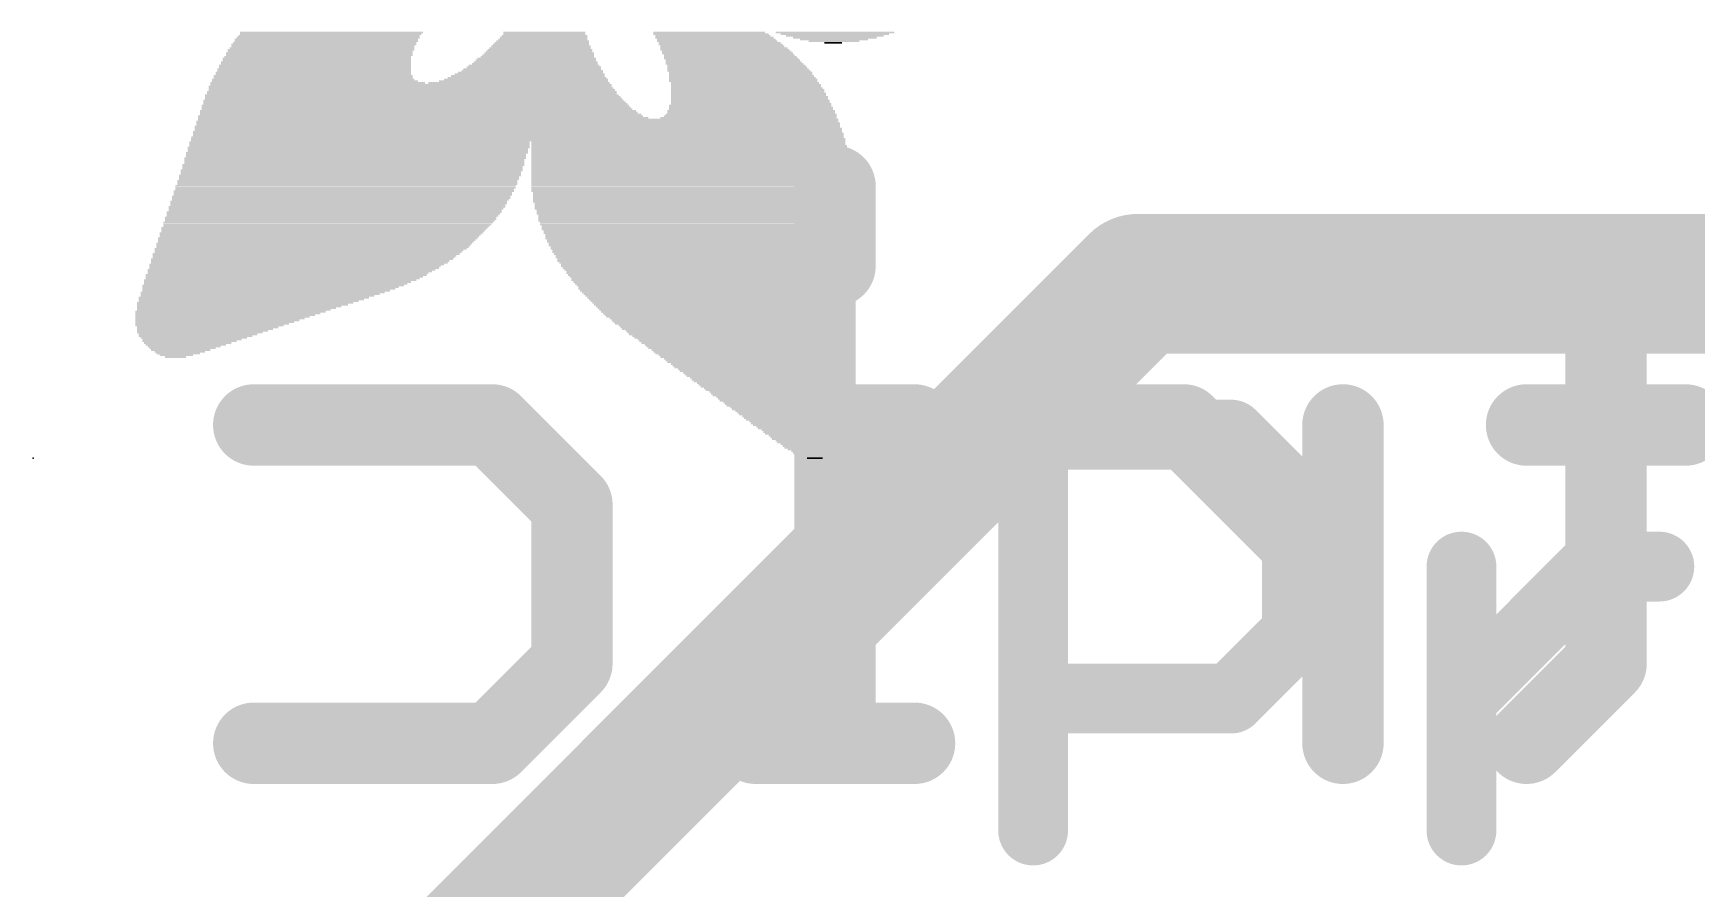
# Model space of a CAD drawing. Extents: x -3.6 to 34.1, y -8.2 to 24.4.
# Drawn here: x 4.699 to 8.332, y 14.173 to 16.041 of the extents above; entities that cross this region are included whole.
import ezdxf

# ---------------------------------------------------------------- set-up
doc = ezdxf.new("R2010")
doc.units = 0
for name, color, linetype in [('1', 12, 'CONTINUOUS'), ('21', 40, 'CONTINUOUS'), ('22', 6, 'CONTINUOUS'), ('23', 40, 'CONTINUOUS')]:
    doc.layers.add(name, color=color, linetype=linetype)

# ---------------------------------------------------------------- blocks, each defined once
blk = doc.blocks.new('RECT')
blk.add_solid([(-0.5, -0.5), (0.5, -0.5), (-0.5, 0.5), (0.5, 0.5)])

msp = doc.modelspace()

# ---------------------------------------------------------------- linework, layer by layer
at = {"layer": '1', "const_width": 0.3048}
for points in [[(5.588, 13.97), (7.112, 15.494)], [(7.112, 15.494), (15.748, 15.494)]]:
    msp.add_lwpolyline(points, dxfattribs=at)
at = {"layer": '1', "const_width": 0.1524}
for points in [[(7.112, 15.5702, 1), (7.112, 15.4178)], [(7.1659, 15.4401, 1), (7.0581, 15.5479)]]:
    msp.add_lwpolyline(points, format="xyb", dxfattribs=at)
at = {"layer": '21', "const_width": 0.1524}
for points in [[(6.8827, 14.3002), (6.8827, 15.1645)], [(6.8827, 15.1645), (7.3149, 15.1645)], [(7.3149, 15.1645), (7.4589, 15.0205)], [(7.4589, 15.0205), (7.4589, 14.7324)], [(7.8182, 14.3002), (7.8182, 14.8764)], [(7.8182, 14.5883), (8.1063, 14.8764)], [(8.1063, 14.8764), (8.2504, 14.8764)], [(7.4589, 14.7324), (7.3149, 14.5883)], [(7.3149, 14.5883), (6.8827, 14.5883)]]:
    msp.add_lwpolyline(points, dxfattribs=at)
at = {"layer": '21', "const_width": 0.0762}
for points in [[(6.9208, 15.1645, 1), (6.8446, 15.1645)], [(6.8827, 15.2026, 1), (6.8827, 15.1264)], [(7.3418, 15.1915, 1), (7.2879, 15.1376)], [(7.3149, 15.1264, 1), (7.3149, 15.2026)], [(7.497, 15.0205, 1), (7.4208, 15.0205)], [(7.432, 14.9935, 1), (7.4859, 15.0474)], [(7.8563, 14.8764, 1), (7.7801, 14.8764)], [(8.1063, 14.9145, 1), (8.1063, 14.8383)], [(8.1333, 14.8495, 1), (8.0794, 14.9034)], [(8.2504, 14.8383, 1), (8.2504, 14.9145)], [(7.4859, 14.7054, 1), (7.432, 14.7593)], [(7.4208, 14.7324, 1), (7.497, 14.7324)], [(6.8827, 14.6264, 1), (6.8827, 14.5502)], [(7.2879, 14.6153, 1), (7.3418, 14.5614)], [(7.3149, 14.5502, 1), (7.3149, 14.6264)], [(7.7913, 14.6153, 1), (7.8451, 14.5614)], [(6.8446, 14.3002, 1), (6.9208, 14.3002)], [(7.7801, 14.3002, 1), (7.8563, 14.3002)]]:
    msp.add_lwpolyline(points, format="xyb", dxfattribs=at)
at = {"layer": '22', "const_width": 0.0889}
for points in [[(6.4945, 15.7067, 1), (6.4056, 15.7067)], [(6.4056, 15.533, 1), (6.4945, 15.533)], [(8.1785, 15.3593, 1), (8.0896, 15.3593)], [(5.1805, 15.23, 1), (5.1805, 15.1411)], [(5.7331, 15.217, 1), (5.6702, 15.1541)], [(5.7017, 15.1411, 1), (5.7017, 15.23)], [(6.4945, 15.1856, 1), (6.4056, 15.1856)], [(6.4501, 15.23, 1), (6.4501, 15.1411)], [(6.6238, 15.1411, 1), (6.6238, 15.23)], [(7.0382, 15.23, 1), (7.0382, 15.1411)], [(7.2433, 15.217, 1), (7.1805, 15.1541)], [(7.2119, 15.1411, 1), (7.2119, 15.23)], [(7.6038, 15.1856, 1), (7.5149, 15.1856)], [(7.9603, 15.23, 1), (7.9603, 15.1411)], [(8.3077, 15.1411, 1), (8.3077, 15.23)], [(5.9198, 15.0118, 1), (5.8309, 15.0118)], [(5.8439, 14.9804, 1), (5.9068, 15.0433)], [(7.5279, 14.8067, 1), (7.5907, 14.8696)], [(5.9068, 14.633, 1), (5.8439, 14.6958)], [(8.1654, 14.633, 1), (8.1026, 14.6958)], [(5.8309, 14.6644, 1), (5.9198, 14.6644)], [(8.0896, 14.6644, 1), (8.1785, 14.6644)], [(5.1805, 14.5351, 1), (5.1805, 14.4463)], [(5.7017, 14.4463, 1), (5.7017, 14.5351)], [(6.2764, 14.5351, 1), (6.2764, 14.4463)], [(6.6238, 14.4463, 1), (6.6238, 14.5351)], [(5.6702, 14.5221, 1), (5.7331, 14.4593)], [(6.4056, 14.4907, 1), (6.4945, 14.4907)], [(7.5149, 14.4907, 1), (7.6038, 14.4907)], [(7.9289, 14.5221, 1), (7.9917, 14.4593)]]:
    msp.add_lwpolyline(points, format="xyb", dxfattribs=at)
at = {"layer": '22', "const_width": 0.1778}
for points in [[(6.4501, 15.7067), (6.4501, 15.533)], [(8.134, 15.3593), (8.134, 14.6644)], [(5.1805, 15.1856), (5.7017, 15.1856)], [(5.7017, 15.1856), (5.8754, 15.0118)], [(6.6238, 15.1856), (6.4501, 15.1856)], [(6.4501, 15.1856), (6.4501, 14.4907)], [(7.2119, 15.1856), (7.0382, 15.1856)], [(7.5593, 14.8381), (7.2119, 15.1856)], [(7.5593, 14.4907), (7.5593, 15.1856)], [(8.3077, 15.1856), (7.9603, 15.1856)], [(5.8754, 15.0118), (5.8754, 14.6644)], [(5.8754, 14.6644), (5.7017, 14.4907)], [(8.134, 14.6644), (7.9603, 14.4907)], [(5.7017, 14.4907), (5.1805, 14.4907)], [(6.6238, 14.4907), (6.2764, 14.4907)]]:
    msp.add_lwpolyline(points, dxfattribs=at)
at = {"layer": '23'}
msp.add_point((4.699, 15.113), dxfattribs=at)

# ---------------------------------------------------------------- block references
at = {"layer": '21'}
for p, xscale, yscale in [((5.3353, 16.0198), 0.4001, 0.0038), ((5.3391, 16.0274), 0.4, 0.0038), ((5.3391, 16.0236), 0.4, 0.0038), ((5.3429, 16.0312), 0.4, 0.0038), ((5.3448, 16.035), 0.3962, 0.0038), ((5.3505, 16.0426), 0.4, 0.0038), ((5.3486, 16.0388), 0.3962, 0.0038), ((5.8096, 16.0198), 0.2058, 0.0038), ((5.8116, 16.0236), 0.2019, 0.0038), ((5.8116, 16.0274), 0.1943, 0.0038), ((5.8135, 16.0312), 0.1905, 0.0038), ((5.8154, 16.035), 0.1867, 0.0038), ((5.8154, 16.0426), 0.1791, 0.0038), ((5.8154, 16.0388), 0.1791, 0.0038), ((6.1754, 16.0426), 0.2438, 0.0038), ((6.1792, 16.0388), 0.2514, 0.0038), ((6.183, 16.035), 0.2514, 0.0038), ((6.1868, 16.0312), 0.259, 0.0038), ((6.1907, 16.0274), 0.2591, 0.0038), ((6.1926, 16.0236), 0.2629, 0.0038), ((6.1983, 16.0198), 0.2667, 0.0038), ((6.4497, 16.0426), 0.259, 0.0038), ((6.4497, 16.0388), 0.2362, 0.0038), ((6.4497, 16.035), 0.2134, 0.0038), ((6.4497, 16.0312), 0.1828, 0.0038), ((6.4478, 16.0274), 0.1486, 0.0038), ((6.4478, 16.0236), 0.1105, 0.0038), ((6.4459, 16.0198), 0.0381, 0.0038), ((5.3182, 15.9855), 0.4115, 0.0038), ((5.3201, 15.9893), 0.4077, 0.0038), ((5.3239, 15.9969), 0.4077, 0.0038), ((5.3239, 15.9931), 0.4077, 0.0038), ((5.3277, 16.0045), 0.4077, 0.0038), ((5.3258, 16.0007), 0.4039, 0.0038), ((5.3296, 16.0084), 0.4039, 0.0039), ((5.3334, 16.016), 0.4039, 0.0038), ((5.3315, 16.0122), 0.4001, 0.0038), ((5.7982, 15.9855), 0.2591, 0.0038), ((5.8001, 15.9893), 0.2476, 0.0038), ((5.802, 15.9931), 0.2438, 0.0038), ((5.8039, 15.9969), 0.24, 0.0038), ((5.8039, 16.0007), 0.2324, 0.0038), ((5.8058, 16.0045), 0.2286, 0.0038), ((5.8058, 16.0084), 0.221, 0.0039), ((5.8077, 16.0122), 0.2172, 0.0038), ((5.8077, 16.016), 0.2096, 0.0038), ((6.2002, 16.016), 0.2705, 0.0038), ((6.2039, 16.0122), 0.2705, 0.0038), ((6.2077, 16.0084), 0.2781, 0.0039), ((6.2096, 16.0045), 0.2819, 0.0038), ((6.2134, 16.0007), 0.2819, 0.0038), ((6.2154, 15.9969), 0.2858, 0.0038), ((6.2192, 15.9931), 0.2858, 0.0038), ((6.2211, 15.9893), 0.2896, 0.0038), ((6.223, 15.9855), 0.2934, 0.0038), ((5.3105, 15.9474), 0.4344, 0.0038), ((5.3105, 15.955), 0.4268, 0.0038), ((5.3105, 15.9512), 0.4268, 0.0038), ((5.3125, 15.9626), 0.4229, 0.0038), ((5.3125, 15.9588), 0.4229, 0.0038), ((5.3144, 15.9703), 0.4191, 0.0039), ((5.3144, 15.9664), 0.4191, 0.0038), ((5.3163, 15.9779), 0.4153, 0.0038), ((5.3163, 15.9741), 0.4153, 0.0038), ((5.3182, 15.9817), 0.4115, 0.0038), ((5.7792, 15.9474), 0.3353, 0.0038), ((5.783, 15.9512), 0.3277, 0.0038), ((5.7849, 15.955), 0.3163, 0.0038), ((5.7887, 15.9588), 0.3086, 0.0038), ((5.7887, 15.9626), 0.301, 0.0038), ((5.7925, 15.9664), 0.2934, 0.0038), ((5.7925, 15.9703), 0.2857, 0.0039), ((5.7944, 15.9741), 0.2743, 0.0038), ((5.7963, 15.9779), 0.2705, 0.0038), ((5.7963, 15.9817), 0.2629, 0.0038), ((6.2268, 15.9817), 0.2934, 0.0038), ((6.2287, 15.9779), 0.2972, 0.0038), ((6.2306, 15.9741), 0.301, 0.0038), ((6.2401, 15.9588), 0.3125, 0.0038), ((6.2344, 15.9703), 0.301, 0.0039), ((6.2363, 15.9664), 0.3048, 0.0038), ((6.2382, 15.9626), 0.3086, 0.0038), ((6.2439, 15.955), 0.3125, 0.0038), ((6.2439, 15.9512), 0.3125, 0.0038), ((6.2458, 15.9474), 0.3163, 0.0038), ((5.5258, 15.9131), 0.8953, 0.0038), ((5.522, 15.9245), 0.8801, 0.0038), ((5.5239, 15.9207), 0.8839, 0.0038), ((5.5258, 15.9169), 0.8877, 0.0038), ((5.32, 15.9322), 0.4686, 0.0039), ((5.5239, 15.9283), 0.8763, 0.0038), ((5.3105, 15.9398), 0.442, 0.0038), ((5.3143, 15.936), 0.4496, 0.0038), ((5.3105, 15.9436), 0.4344, 0.0038), ((5.7601, 15.9322), 0.3962, 0.0039), ((5.7696, 15.936), 0.3696, 0.0038), ((5.7754, 15.9398), 0.3581, 0.0038), ((5.7773, 15.9436), 0.3467, 0.0038), ((6.2477, 15.9436), 0.3201, 0.0038), ((6.2496, 15.9398), 0.3239, 0.0038), ((6.2496, 15.936), 0.3239, 0.0038), ((6.2535, 15.9322), 0.3238, 0.0039), ((6.2554, 15.9283), 0.3276, 0.0038), ((6.2554, 15.9245), 0.3276, 0.0038), ((6.2573, 15.9207), 0.3314, 0.0038), ((6.2592, 15.9169), 0.3352, 0.0038), ((6.2592, 15.9131), 0.3352, 0.0038), ((5.5334, 15.8826), 0.9334, 0.0038), ((5.5353, 15.8788), 0.9372, 0.0038), ((5.5372, 15.875), 0.941, 0.0038), ((5.5296, 15.8941), 0.9182, 0.0039), ((5.5315, 15.8902), 0.922, 0.0038), ((5.5334, 15.8864), 0.9258, 0.0038), ((5.5258, 15.9055), 0.903, 0.0038), ((5.5277, 15.9017), 0.9068, 0.0038), ((5.5296, 15.8979), 0.9106, 0.0038), ((5.5258, 15.9093), 0.8953, 0.0038), ((6.2649, 15.8826), 0.3544, 0.0038), ((6.2668, 15.8788), 0.3582, 0.0038), ((6.2668, 15.875), 0.3582, 0.0038), ((6.2611, 15.9093), 0.339, 0.0038), ((6.2611, 15.9055), 0.339, 0.0038), ((6.2631, 15.9017), 0.3429, 0.0038), ((6.2631, 15.8979), 0.3429, 0.0038), ((6.265, 15.8941), 0.3467, 0.0039), ((6.265, 15.8902), 0.3467, 0.0038), ((6.2669, 15.8864), 0.3505, 0.0038), ((5.7563, 15.8483), 1.4021, 0.0038), ((5.7582, 15.8445), 1.4059, 0.0038), ((5.7582, 15.8407), 1.4059, 0.0038), ((5.5448, 15.8598), 0.9716, 0.0038), ((5.5505, 15.8559), 0.983, 0.0039), ((5.7582, 15.8521), 1.3983, 0.0038), ((5.5392, 15.8712), 0.9525, 0.0038), ((5.5411, 15.8674), 0.9563, 0.0038), ((5.5449, 15.8636), 0.9639, 0.0038), ((6.2611, 15.8559), 0.3848, 0.0039), ((6.2649, 15.8598), 0.3772, 0.0038), ((6.2668, 15.8636), 0.3734, 0.0038), ((6.2668, 15.8712), 0.3658, 0.0038), ((6.2668, 15.8674), 0.3658, 0.0038), ((5.4115, 15.8026), 0.7429, 0.0038), ((5.7582, 15.8102), 1.4288, 0.0038), ((5.7582, 15.8064), 1.4288, 0.0038), ((5.7563, 15.814), 1.4249, 0.0038), ((5.7563, 15.8255), 1.4173, 0.0038), ((5.7582, 15.8217), 1.4211, 0.0038), ((5.7582, 15.8178), 1.4211, 0.0039), ((5.7563, 15.8369), 1.4097, 0.0038), ((5.7582, 15.8331), 1.4135, 0.0038), ((5.7582, 15.8293), 1.4135, 0.0038), ((6.1297, 15.8026), 0.6858, 0.0038), ((5.402, 15.7683), 0.7467, 0.0038), ((5.4058, 15.7797), 0.7467, 0.0039), ((5.4039, 15.7759), 0.7429, 0.0038), ((5.4039, 15.7721), 0.7429, 0.0038), ((5.4096, 15.7912), 0.7467, 0.0038), ((5.4077, 15.7874), 0.7429, 0.0038), ((5.4077, 15.7836), 0.7429, 0.0038), ((5.4115, 15.7988), 0.7429, 0.0038), ((5.4115, 15.795), 0.7429, 0.0038), ((6.1297, 15.7988), 0.6858, 0.0038), ((6.1316, 15.795), 0.6896, 0.0038), ((6.1316, 15.7912), 0.6896, 0.0038), ((6.1316, 15.7874), 0.6896, 0.0038), ((6.1316, 15.7836), 0.6896, 0.0038), ((6.1335, 15.7797), 0.6934, 0.0039), ((6.1335, 15.7759), 0.6934, 0.0038), ((6.1335, 15.7721), 0.6934, 0.0038), ((6.1335, 15.7683), 0.6934, 0.0038), ((5.3905, 15.7302), 0.7468, 0.0038), ((5.3943, 15.7416), 0.7468, 0.0039), ((5.3924, 15.7378), 0.743, 0.0038), ((5.3924, 15.734), 0.743, 0.0038), ((5.3982, 15.7531), 0.7467, 0.0038), ((5.3963, 15.7493), 0.7429, 0.0038), ((5.3963, 15.7455), 0.7429, 0.0038), ((5.4001, 15.7645), 0.7429, 0.0038), ((5.4001, 15.7607), 0.7429, 0.0038), ((5.4001, 15.7569), 0.7429, 0.0038), ((6.1354, 15.7645), 0.6972, 0.0038), ((6.1354, 15.7607), 0.6972, 0.0038), ((6.1354, 15.7569), 0.6972, 0.0038), ((6.1354, 15.7531), 0.6972, 0.0038), ((6.1354, 15.7493), 0.6972, 0.0038), ((6.1373, 15.7455), 0.701, 0.0038), ((6.1373, 15.7416), 0.701, 0.0039), ((6.1373, 15.7378), 0.701, 0.0038), ((6.1373, 15.734), 0.701, 0.0038), ((6.1373, 15.7302), 0.701, 0.0038), ((5.3772, 15.6959), 0.743, 0.0038), ((5.381, 15.7074), 0.743, 0.0038), ((5.381, 15.7035), 0.743, 0.0039), ((5.3791, 15.6997), 0.7392, 0.0038), ((5.3848, 15.7188), 0.743, 0.0038), ((5.3848, 15.715), 0.743, 0.0038), ((5.3848, 15.7112), 0.743, 0.0038), ((5.3886, 15.7264), 0.743, 0.0038), ((5.3886, 15.7226), 0.743, 0.0038), ((6.1373, 15.7264), 0.701, 0.0038), ((6.1373, 15.7226), 0.701, 0.0038), ((6.1392, 15.7188), 0.7048, 0.0038), ((6.1392, 15.715), 0.7048, 0.0038), ((6.1392, 15.7112), 0.7048, 0.0038), ((6.1392, 15.7074), 0.7048, 0.0038), ((6.1392, 15.7035), 0.7048, 0.0039), ((6.1392, 15.6997), 0.7048, 0.0038), ((6.1392, 15.6959), 0.7048, 0.0038), ((5.362, 15.6616), 0.7353, 0.0038), ((5.3601, 15.6578), 0.7315, 0.0038), ((5.3658, 15.6731), 0.7353, 0.0038), ((5.3658, 15.6693), 0.7353, 0.0038), ((5.3639, 15.6654), 0.7315, 0.0039), ((5.3715, 15.6845), 0.7391, 0.0038), ((5.3715, 15.6807), 0.7391, 0.0038), ((5.3696, 15.6769), 0.7353, 0.0038), ((5.3753, 15.6921), 0.7391, 0.0038), ((5.3753, 15.6883), 0.7391, 0.0038), ((6.1411, 15.6921), 0.701, 0.0038), ((6.1411, 15.6883), 0.701, 0.0038), ((6.1411, 15.6845), 0.701, 0.0038), ((6.1411, 15.6807), 0.701, 0.0038), ((6.1411, 15.6769), 0.701, 0.0038), ((6.143, 15.6731), 0.7048, 0.0038), ((6.1449, 15.6693), 0.701, 0.0038), ((6.1449, 15.6654), 0.701, 0.0039), ((6.1449, 15.6616), 0.701, 0.0038), ((6.1449, 15.6578), 0.701, 0.0038), ((5.3429, 15.6274), 0.7201, 0.0039), ((5.341, 15.6235), 0.7163, 0.0038), ((5.3487, 15.6388), 0.7239, 0.0038), ((5.3487, 15.635), 0.7239, 0.0038), ((5.3467, 15.6312), 0.72, 0.0038), ((5.3563, 15.6502), 0.7315, 0.0038), ((5.3544, 15.6464), 0.7277, 0.0038), ((5.3525, 15.6426), 0.7239, 0.0038), ((5.3582, 15.654), 0.7277, 0.0038), ((6.1468, 15.654), 0.6972, 0.0038), ((6.1468, 15.6502), 0.6972, 0.0038), ((6.1468, 15.6464), 0.6972, 0.0038), ((6.1487, 15.6426), 0.6934, 0.0038), ((6.1487, 15.6388), 0.6934, 0.0038), ((6.1487, 15.635), 0.6934, 0.0038), ((6.1487, 15.6312), 0.6934, 0.0038), ((6.1506, 15.6274), 0.6896, 0.0039), ((6.1506, 15.6235), 0.6896, 0.0038), ((5.32, 15.5931), 0.6972, 0.0038), ((5.3181, 15.5893), 0.6934, 0.0039), ((5.3162, 15.5854), 0.6896, 0.0038), ((5.3277, 15.6045), 0.7049, 0.0038), ((5.3258, 15.6007), 0.7011, 0.0038), ((5.3239, 15.5969), 0.6973, 0.0038), ((5.3353, 15.6159), 0.7125, 0.0038), ((5.3334, 15.6121), 0.7087, 0.0038), ((5.3315, 15.6083), 0.7049, 0.0038), ((5.3391, 15.6197), 0.7125, 0.0038), ((6.1525, 15.6197), 0.6858, 0.0038), ((6.1525, 15.6159), 0.6858, 0.0038), ((6.1525, 15.6121), 0.6858, 0.0038), ((6.1544, 15.6083), 0.682, 0.0038), ((6.1544, 15.6045), 0.682, 0.0038), ((6.1563, 15.6007), 0.6782, 0.0038), ((6.1563, 15.5969), 0.6782, 0.0038), ((6.1563, 15.5931), 0.6782, 0.0038), ((6.1582, 15.5893), 0.6744, 0.0039), ((6.1582, 15.5854), 0.6744, 0.0038), ((5.2953, 15.5588), 0.6705, 0.0038), ((5.2915, 15.555), 0.6629, 0.0038), ((5.2896, 15.5512), 0.6591, 0.0039), ((5.3048, 15.5702), 0.682, 0.0038), ((5.301, 15.5664), 0.6744, 0.0038), ((5.2991, 15.5626), 0.6706, 0.0038), ((5.3124, 15.5816), 0.6896, 0.0038), ((5.3105, 15.5778), 0.6858, 0.0038), ((5.3086, 15.574), 0.682, 0.0038), ((6.1602, 15.5816), 0.6705, 0.0038), ((6.1602, 15.5778), 0.6705, 0.0038), ((6.1621, 15.574), 0.6667, 0.0038), ((6.1621, 15.5702), 0.6667, 0.0038), ((6.164, 15.5664), 0.6629, 0.0038), ((6.164, 15.5626), 0.6629, 0.0038), ((6.1659, 15.5588), 0.6591, 0.0038), ((6.1678, 15.555), 0.6553, 0.0038), ((6.1678, 15.5512), 0.6553, 0.0039), ((5.2515, 15.5131), 0.6135, 0.0039), ((5.2629, 15.5245), 0.6286, 0.0038), ((5.2591, 15.5207), 0.621, 0.0038), ((5.2553, 15.5169), 0.6134, 0.0038), ((5.2744, 15.5359), 0.6439, 0.0038), ((5.2705, 15.5321), 0.6362, 0.0038), ((5.2686, 15.5283), 0.6324, 0.0038), ((5.2858, 15.5473), 0.6591, 0.0038), ((5.282, 15.5435), 0.6515, 0.0038), ((5.2801, 15.5397), 0.6477, 0.0038), ((6.1696, 15.5473), 0.6515, 0.0038), ((6.1696, 15.5435), 0.6515, 0.0038), ((6.1715, 15.5397), 0.6477, 0.0038), ((6.1734, 15.5359), 0.6439, 0.0038), ((6.1734, 15.5321), 0.6439, 0.0038), ((6.1753, 15.5283), 0.6401, 0.0038), ((6.1772, 15.5245), 0.6363, 0.0038), ((6.1792, 15.5207), 0.6324, 0.0038), ((6.1792, 15.5169), 0.6324, 0.0038), ((6.1811, 15.5131), 0.6286, 0.0039), ((5.2, 15.475), 0.5334, 0.0039), ((5.2229, 15.4902), 0.5715, 0.0038), ((5.2172, 15.4864), 0.5601, 0.0038), ((5.2134, 15.4826), 0.5525, 0.0038), ((5.2076, 15.4788), 0.541, 0.0038), ((5.2381, 15.5016), 0.5944, 0.0038), ((5.2324, 15.4978), 0.583, 0.0038), ((5.2286, 15.494), 0.5753, 0.0038), ((5.2476, 15.5092), 0.6058, 0.0038), ((5.2438, 15.5054), 0.5982, 0.0038), ((6.183, 15.5092), 0.6248, 0.0038), ((6.1849, 15.5054), 0.621, 0.0038), ((6.1849, 15.5016), 0.621, 0.0038), ((6.1868, 15.4978), 0.6172, 0.0038), ((6.1887, 15.494), 0.6134, 0.0038), ((6.1906, 15.4902), 0.6096, 0.0038), ((6.1925, 15.4864), 0.6058, 0.0038), ((6.1925, 15.4826), 0.6058, 0.0038), ((6.1944, 15.4788), 0.602, 0.0038), ((6.1963, 15.475), 0.5982, 0.0039), ((5.1619, 15.4521), 0.4724, 0.0038), ((5.1562, 15.4483), 0.461, 0.0038), ((5.1486, 15.4445), 0.4458, 0.0038), ((5.1429, 15.4407), 0.4343, 0.0038), ((5.181, 15.4635), 0.5029, 0.0038), ((5.1753, 15.4597), 0.4915, 0.0038), ((5.1696, 15.4559), 0.4801, 0.0038), ((5.1943, 15.4711), 0.522, 0.0038), ((5.1886, 15.4673), 0.5106, 0.0038), ((6.1983, 15.4711), 0.5943, 0.0038), ((6.2002, 15.4673), 0.5905, 0.0038), ((6.2021, 15.4635), 0.5867, 0.0038), ((6.2039, 15.4597), 0.5829, 0.0038), ((6.2058, 15.4559), 0.5791, 0.0038), ((6.2077, 15.4521), 0.5753, 0.0038), ((6.2096, 15.4483), 0.5715, 0.0038), ((6.2115, 15.4445), 0.5677, 0.0038), ((6.2134, 15.4407), 0.5639, 0.0038), ((5.1296, 15.433), 0.4153, 0.0038), ((5.1238, 15.4292), 0.4038, 0.0038), ((5.1181, 15.4254), 0.3924, 0.0038), ((5.1124, 15.4216), 0.381, 0.0038), ((5.1067, 15.4178), 0.3696, 0.0038), ((5.101, 15.414), 0.3581, 0.0038), ((5.0953, 15.4102), 0.3467, 0.0038), ((5.0896, 15.4064), 0.3353, 0.0038), ((5.0838, 15.4026), 0.3238, 0.0038), ((5.1372, 15.4369), 0.4229, 0.0039), ((6.2153, 15.4369), 0.5601, 0.0039), ((6.2173, 15.433), 0.5562, 0.0038), ((6.2192, 15.4292), 0.5524, 0.0038), ((6.2211, 15.4254), 0.5486, 0.0038), ((6.223, 15.4216), 0.5448, 0.0038), ((6.2268, 15.4178), 0.5372, 0.0038), ((6.2287, 15.414), 0.5334, 0.0038), ((6.2306, 15.4102), 0.5296, 0.0038), ((6.2325, 15.4064), 0.5258, 0.0038), ((6.2364, 15.4026), 0.5181, 0.0038), ((5.08, 15.3988), 0.3086, 0.0039), ((5.0743, 15.3949), 0.2972, 0.0038), ((5.0686, 15.3911), 0.2857, 0.0038), ((5.0629, 15.3873), 0.2743, 0.0038), ((5.0591, 15.3835), 0.2591, 0.0038), ((5.0534, 15.3797), 0.2477, 0.0038), ((5.0495, 15.3759), 0.2324, 0.0038), ((5.0457, 15.3721), 0.2172, 0.0038), ((5.04, 15.3683), 0.2058, 0.0038), ((6.2383, 15.3988), 0.5143, 0.0039), ((6.2401, 15.3949), 0.5105, 0.0038), ((6.2439, 15.3911), 0.5029, 0.0038), ((6.2458, 15.3873), 0.4991, 0.0038), ((6.2477, 15.3835), 0.4953, 0.0038), ((6.2515, 15.3797), 0.4877, 0.0038), ((6.2534, 15.3759), 0.4839, 0.0038), ((6.2573, 15.3721), 0.4762, 0.0038), ((6.2592, 15.3683), 0.4724, 0.0038), ((5.0362, 15.3645), 0.1905, 0.0038), ((5.0324, 15.3607), 0.1753, 0.0039), ((5.0286, 15.3568), 0.16, 0.0038), ((5.0248, 15.353), 0.1447, 0.0038), ((5.021, 15.3492), 0.1295, 0.0038), ((5.0191, 15.3454), 0.1105, 0.0038), ((5.0152, 15.3416), 0.0953, 0.0038), ((5.0114, 15.3378), 0.0724, 0.0038), ((5.0095, 15.334), 0.0457, 0.0038), ((6.2611, 15.3645), 0.4686, 0.0038), ((6.2649, 15.3607), 0.461, 0.0039), ((6.2668, 15.3568), 0.4572, 0.0038), ((6.2687, 15.353), 0.4534, 0.0038), ((6.2725, 15.3492), 0.4458, 0.0038), ((6.2744, 15.3454), 0.4419, 0.0038), ((6.2763, 15.3416), 0.4381, 0.0038), ((6.2801, 15.3378), 0.4305, 0.0038), ((6.282, 15.334), 0.4267, 0.0038), ((6.2858, 15.3302), 0.4191, 0.0038), ((6.2877, 15.3264), 0.4153, 0.0038), ((6.2896, 15.3226), 0.4115, 0.0039), ((6.2935, 15.3187), 0.4038, 0.0038), ((6.2954, 15.3149), 0.4, 0.0038), ((6.2973, 15.3111), 0.3962, 0.0038), ((6.3011, 15.3073), 0.3886, 0.0038), ((6.303, 15.3035), 0.3848, 0.0038), ((6.3068, 15.2997), 0.3772, 0.0038), ((6.3087, 15.2959), 0.3734, 0.0038), ((6.3106, 15.2921), 0.3696, 0.0038), ((6.3144, 15.2883), 0.3619, 0.0038), ((6.3163, 15.2845), 0.3581, 0.0039), ((6.3182, 15.2806), 0.3543, 0.0038), ((6.322, 15.2768), 0.3467, 0.0038), ((6.3239, 15.273), 0.3429, 0.0038), ((6.3258, 15.2692), 0.3391, 0.0038), ((6.3296, 15.2654), 0.3315, 0.0038), ((6.3316, 15.2616), 0.3276, 0.0038), ((6.3354, 15.2578), 0.32, 0.0038), ((6.3373, 15.254), 0.3162, 0.0038), ((6.3392, 15.2502), 0.3124, 0.0038), ((6.343, 15.2464), 0.3048, 0.0039), ((6.3449, 15.2425), 0.301, 0.0038), ((6.3468, 15.2387), 0.2972, 0.0038), ((6.3506, 15.2349), 0.2895, 0.0038), ((6.3525, 15.2311), 0.2857, 0.0038), ((6.3544, 15.2273), 0.2819, 0.0038), ((6.3582, 15.2235), 0.2743, 0.0038), ((6.3601, 15.2197), 0.2705, 0.0038), ((6.3639, 15.2159), 0.2629, 0.0038), ((6.3659, 15.2121), 0.2591, 0.0038), ((6.3678, 15.2083), 0.2553, 0.0039), ((6.3716, 15.2044), 0.2476, 0.0038), ((6.3735, 15.2006), 0.2438, 0.0038), ((6.3754, 15.1968), 0.24, 0.0038), ((6.3792, 15.193), 0.2324, 0.0038), ((6.3792, 15.1892), 0.2248, 0.0038), ((6.3811, 15.1854), 0.221, 0.0038), ((6.3849, 15.1816), 0.2134, 0.0038), ((6.3868, 15.1778), 0.2095, 0.0038), ((6.3906, 15.174), 0.2019, 0.0038), ((6.3906, 15.1702), 0.1943, 0.0039), ((6.3925, 15.1663), 0.1905, 0.0038), ((6.3963, 15.1625), 0.1829, 0.0038), ((6.3963, 15.1587), 0.1753, 0.0038), ((6.3982, 15.1549), 0.1715, 0.0038), ((6.4002, 15.1511), 0.16, 0.0038), ((6.4002, 15.1473), 0.1524, 0.0038), ((6.404, 15.1435), 0.1448, 0.0038), ((6.404, 15.1397), 0.1372, 0.0038), ((6.404, 15.1359), 0.1295, 0.0038), ((6.404, 15.1321), 0.1143, 0.0039), ((6.4059, 15.1282), 0.1029, 0.0038), ((6.404, 15.1244), 0.0914, 0.0038), ((6.404, 15.1206), 0.0762, 0.0038), ((6.4059, 15.1168), 0.0572, 0.0038), ((6.4059, 15.113), 0.0343, 0.0038)]:
    msp.add_blockref('RECT', p, dxfattribs=dict(at, xscale=xscale, yscale=yscale))

doc.saveas('drawing.dxf')
